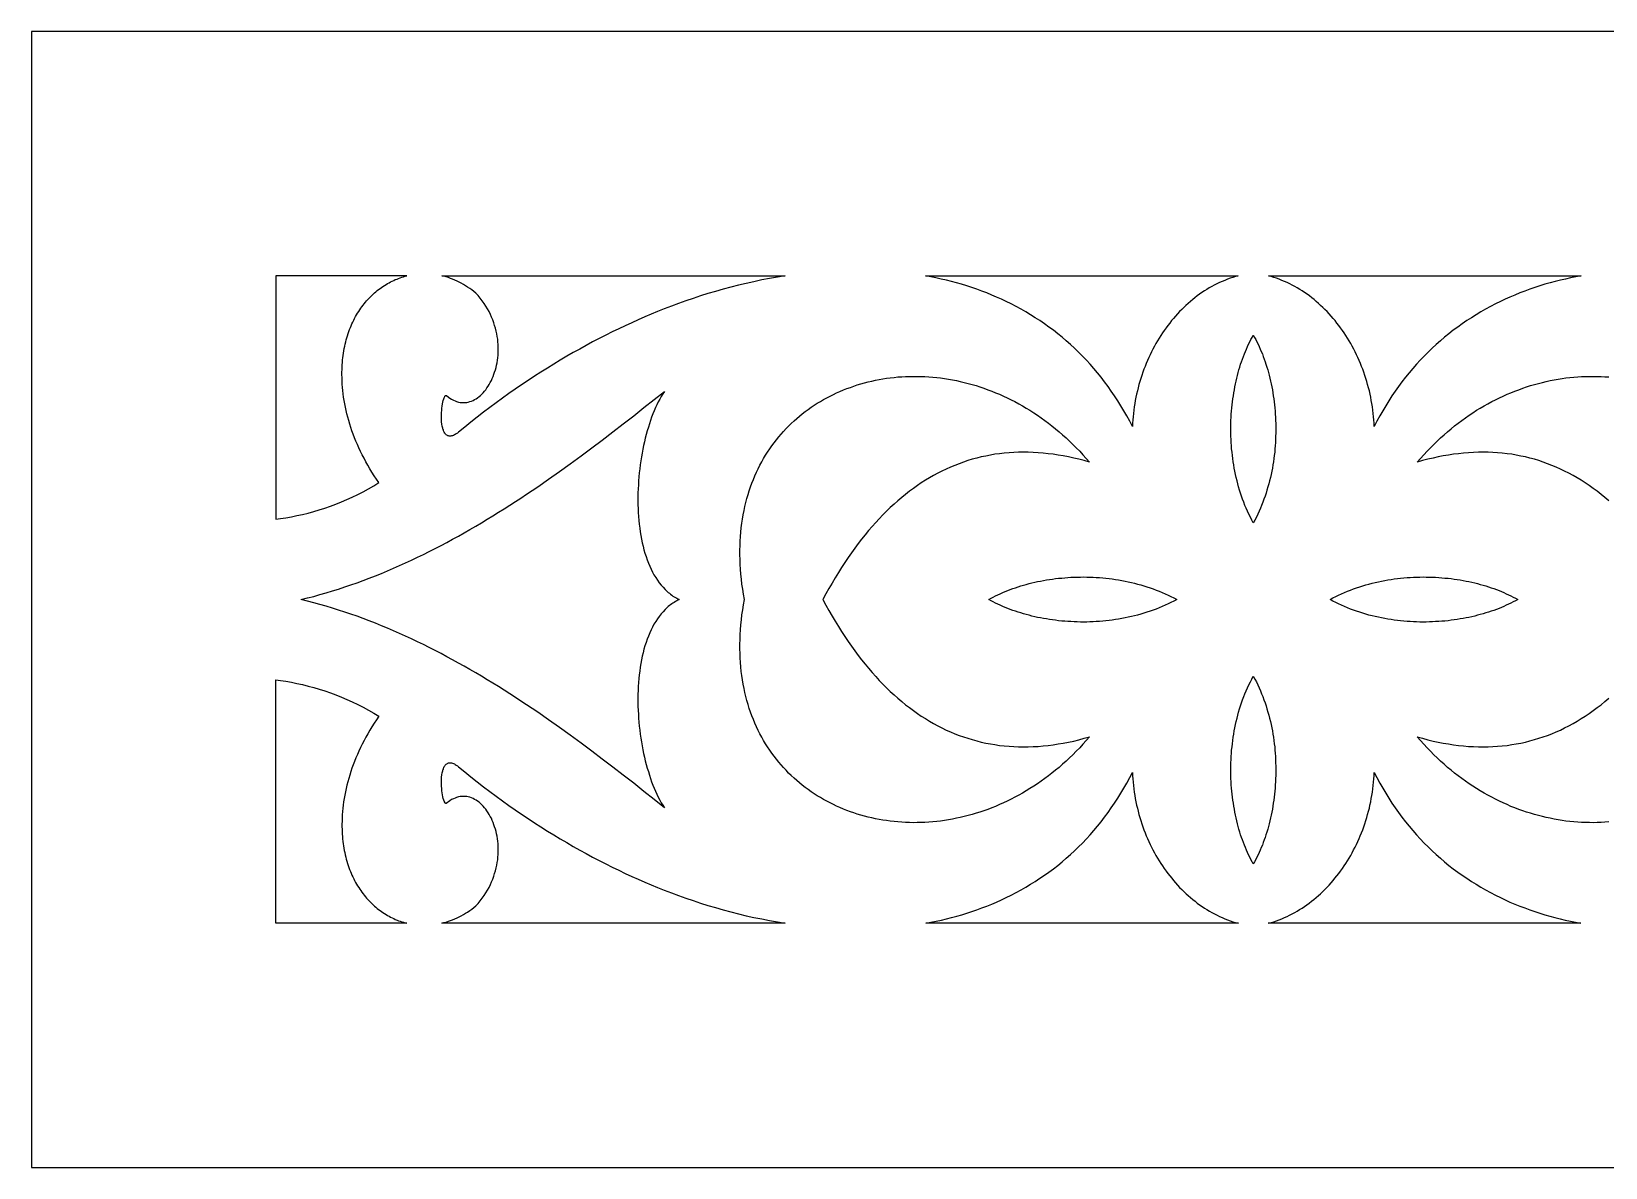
# Model space of a CAD drawing. Extents: x -153 to 47, y 145 to 238.
# Drawn here: x -152.6 to -23.8, y 144.8 to 237.8 of the extents above; entities that cross this region are included whole.
import ezdxf

# ---------------------------------------------------------------- set-up
doc = ezdxf.new("R2010")
doc.units = 0
doc.header["$MEASUREMENT"] = 0
doc.layers.add('LAYER_1', color=18, linetype='CONTINUOUS')

msp = doc.modelspace()

# ---------------------------------------------------------------- linework, layer by layer
at = {"layer": 'LAYER_1'}
for points in [[(-152.61, 144.77), (47.39, 144.77), (47.39, 237.77), (-152.61, 237.77)], [(-132.61, 217.77), (-132.61, 197.85), (-132.24, 197.9), (-131.79, 197.97), (-131.33, 198.05), (-130.88, 198.14), (-130.42, 198.24), (-129.96, 198.35), (-129.51, 198.48), (-129.05, 198.61), (-128.6, 198.76), (-128.14, 198.91), (-127.69, 199.08), (-127.24, 199.26), (-126.79, 199.45), (-126.35, 199.66), (-125.91, 199.87), (-125.47, 200.1), (-125.03, 200.33), (-124.6, 200.58), (-124.18, 200.84), (-124.37, 201.12), (-124.56, 201.41), (-124.74, 201.69), (-124.91, 201.97), (-125.08, 202.26), (-125.24, 202.54), (-125.39, 202.83), (-125.54, 203.11), (-125.68, 203.39), (-125.81, 203.68), (-125.93, 203.96), (-126.05, 204.24), (-126.17, 204.52), (-126.28, 204.8), (-126.38, 205.08), (-126.47, 205.36), (-126.56, 205.64), (-126.64, 205.92), (-126.72, 206.2), (-126.79, 206.47), (-126.85, 206.75), (-126.91, 207.02), (-126.97, 207.29), (-127.01, 207.57), (-127.06, 207.84), (-127.09, 208.1), (-127.12, 208.37), (-127.15, 208.64), (-127.17, 208.9), (-127.18, 209.16), (-127.19, 209.42), (-127.2, 209.68), (-127.2, 209.88), (-127.19, 210.09), (-127.19, 210.29), (-127.17, 210.49), (-127.16, 210.68), (-127.14, 210.88), (-127.12, 211.07), (-127.1, 211.26), (-127.07, 211.45), (-127.04, 211.64), (-127.01, 211.82), (-126.97, 212), (-126.93, 212.18), (-126.89, 212.36), (-126.84, 212.53), (-126.79, 212.7), (-126.74, 212.87), (-126.69, 213.04), (-126.63, 213.2), (-126.57, 213.37), (-126.51, 213.53), (-126.44, 213.68), (-126.38, 213.84), (-126.31, 213.99), (-126.23, 214.14), (-126.16, 214.28), (-126.08, 214.43), (-126, 214.57), (-125.92, 214.71), (-125.83, 214.85), (-125.74, 214.98), (-125.66, 215.11), (-125.56, 215.24), (-125.47, 215.36), (-125.37, 215.49), (-125.28, 215.61), (-125.18, 215.72), (-125.08, 215.84), (-124.97, 215.95), (-124.87, 216.06), (-124.76, 216.16), (-124.65, 216.27), (-124.54, 216.37), (-124.43, 216.47), (-124.31, 216.56), (-124.2, 216.65), (-124.08, 216.74), (-123.96, 216.82), (-123.84, 216.91), (-123.72, 216.99), (-123.59, 217.06), (-123.47, 217.14), (-123.34, 217.21), (-123.22, 217.27), (-123.09, 217.34), (-122.96, 217.4), (-122.83, 217.46), (-122.69, 217.51), (-122.56, 217.56), (-122.43, 217.61), (-122.29, 217.66), (-122.16, 217.7), (-122.02, 217.74), (-121.88, 217.77)], [(-91.55, 217.67), (-92.2, 217.55), (-92.84, 217.43), (-93.48, 217.29), (-94.11, 217.15), (-94.74, 217), (-95.37, 216.84), (-96, 216.67), (-96.62, 216.5), (-97.24, 216.31), (-97.85, 216.12), (-98.46, 215.92), (-99.06, 215.72), (-99.65, 215.51), (-100.24, 215.29), (-100.83, 215.06), (-101.36, 214.85), (-101.89, 214.63), (-102.42, 214.41), (-102.95, 214.17), (-103.48, 213.93), (-104.02, 213.69), (-104.55, 213.44), (-105.08, 213.18), (-105.61, 212.91), (-106.14, 212.64), (-106.68, 212.36), (-107.21, 212.08), (-107.74, 211.78), (-108.27, 211.48), (-108.8, 211.18), (-109.33, 210.87), (-109.86, 210.55), (-110.38, 210.22), (-110.91, 209.89), (-111.44, 209.55), (-111.96, 209.21), (-112.49, 208.85), (-113.01, 208.5), (-113.53, 208.13), (-114.05, 207.76), (-114.57, 207.38), (-115.09, 207), (-115.61, 206.6), (-116.12, 206.21), (-116.64, 205.8), (-117.15, 205.39), (-117.66, 204.97), (-117.75, 204.9), (-117.84, 204.84), (-117.92, 204.78), (-118, 204.74), (-118.08, 204.7), (-118.15, 204.68), (-118.22, 204.66), (-118.29, 204.65), (-118.35, 204.64), (-118.41, 204.65), (-118.47, 204.66), (-118.52, 204.67), (-118.57, 204.7), (-118.62, 204.73), (-118.66, 204.76), (-118.71, 204.8), (-118.74, 204.85), (-118.78, 204.9), (-118.82, 204.96), (-118.85, 205.02), (-118.88, 205.08), (-118.9, 205.15), (-118.93, 205.22), (-118.95, 205.3), (-118.99, 205.46), (-119.01, 205.63), (-119.04, 205.81), (-119.05, 206), (-119.05, 206.19), (-119.05, 206.38), (-119.05, 206.57), (-119.03, 206.75), (-119.02, 206.94), (-119, 207.11), (-118.97, 207.28), (-118.94, 207.43), (-118.91, 207.57), (-118.87, 207.69), (-118.83, 207.79), (-118.79, 207.88), (-118.77, 207.91), (-118.75, 207.94), (-118.73, 207.96), (-118.71, 207.97), (-118.69, 207.98), (-118.67, 207.98), (-118.65, 207.98), (-118.63, 207.96), (-118.49, 207.85), (-118.36, 207.75), (-118.22, 207.66), (-118.08, 207.59), (-117.94, 207.53), (-117.81, 207.48), (-117.67, 207.44), (-117.53, 207.41), (-117.39, 207.39), (-117.26, 207.39), (-117.12, 207.39), (-116.99, 207.41), (-116.86, 207.44), (-116.72, 207.47), (-116.59, 207.52), (-116.47, 207.57), (-116.34, 207.64), (-116.22, 207.71), (-116.1, 207.79), (-115.98, 207.88), (-115.86, 207.98), (-115.75, 208.09), (-115.64, 208.2), (-115.53, 208.32), (-115.43, 208.45), (-115.33, 208.59), (-115.23, 208.73), (-115.14, 208.88), (-115.06, 209.03), (-114.97, 209.19), (-114.9, 209.36), (-114.82, 209.53), (-114.76, 209.71), (-114.7, 209.89), (-114.64, 210.08), (-114.59, 210.27), (-114.54, 210.46), (-114.5, 210.66), (-114.47, 210.86), (-114.44, 211.07), (-114.42, 211.28), (-114.41, 211.49), (-114.4, 211.7), (-114.41, 211.92), (-114.41, 212.14), (-114.43, 212.36), (-114.45, 212.58), (-114.49, 212.8), (-114.53, 213.03), (-114.57, 213.25), (-114.63, 213.48), (-114.7, 213.71), (-114.77, 213.93), (-114.86, 214.16), (-114.95, 214.39), (-115.05, 214.61), (-115.16, 214.84), (-115.29, 215.06), (-115.42, 215.28), (-115.56, 215.5), (-115.71, 215.72), (-115.88, 215.94), (-116.05, 216.15), (-116.24, 216.36), (-116.4, 216.49), (-116.57, 216.62), (-116.74, 216.74), (-116.91, 216.85), (-117.09, 216.96), (-117.26, 217.06), (-117.43, 217.16), (-117.61, 217.25), (-117.78, 217.34), (-117.96, 217.42), (-118.14, 217.49), (-118.32, 217.56), (-118.49, 217.62), (-118.67, 217.68), (-118.85, 217.73), (-119.03, 217.77), (-90.91, 217.77)], [(-54.07, 217.71), (-54.29, 217.64), (-54.51, 217.57), (-54.73, 217.49), (-54.95, 217.4), (-55.16, 217.31), (-55.38, 217.22), (-55.59, 217.12), (-55.8, 217.01), (-56, 216.9), (-56.21, 216.78), (-56.41, 216.66), (-56.61, 216.53), (-56.81, 216.4), (-57, 216.26), (-57.2, 216.12), (-57.39, 215.98), (-57.57, 215.83), (-57.76, 215.67), (-57.94, 215.51), (-58.12, 215.35), (-58.3, 215.18), (-58.47, 215.01), (-58.64, 214.84), (-58.81, 214.66), (-58.98, 214.47), (-59.14, 214.29), (-59.3, 214.1), (-59.45, 213.9), (-59.61, 213.7), (-59.75, 213.5), (-59.9, 213.3), (-60.04, 213.09), (-60.18, 212.88), (-60.32, 212.66), (-60.45, 212.45), (-60.58, 212.23), (-60.7, 212), (-60.82, 211.78), (-60.94, 211.55), (-61.06, 211.31), (-61.17, 211.08), (-61.27, 210.84), (-61.37, 210.6), (-61.47, 210.36), (-61.56, 210.12), (-61.65, 209.87), (-61.74, 209.62), (-61.82, 209.37), (-61.9, 209.12), (-61.97, 208.87), (-62.04, 208.61), (-62.1, 208.35), (-62.16, 208.09), (-62.22, 207.83), (-62.27, 207.57), (-62.31, 207.31), (-62.35, 207.04), (-62.39, 206.77), (-62.42, 206.51), (-62.45, 206.24), (-62.47, 205.97), (-62.49, 205.7), (-62.5, 205.43), (-62.72, 205.86), (-62.96, 206.3), (-63.2, 206.72), (-63.44, 207.14), (-63.7, 207.54), (-63.96, 207.94), (-64.23, 208.34), (-64.5, 208.72), (-64.78, 209.1), (-65.07, 209.47), (-65.36, 209.83), (-65.66, 210.19), (-65.96, 210.53), (-66.27, 210.87), (-66.59, 211.2), (-66.91, 211.53), (-67.24, 211.84), (-67.58, 212.15), (-67.92, 212.45), (-68.26, 212.74), (-68.62, 213.03), (-68.97, 213.31), (-69.34, 213.58), (-69.7, 213.84), (-70.08, 214.1), (-70.45, 214.34), (-70.84, 214.58), (-71.23, 214.81), (-71.62, 215.04), (-72.02, 215.26), (-72.42, 215.47), (-72.83, 215.67), (-73.22, 215.85), (-73.62, 216.03), (-74.02, 216.2), (-74.42, 216.37), (-74.83, 216.52), (-75.24, 216.67), (-75.65, 216.81), (-76.06, 216.95), (-76.48, 217.08), (-76.89, 217.2), (-77.31, 217.31), (-77.73, 217.41), (-78.16, 217.51), (-78.58, 217.61), (-79.01, 217.69), (-79.44, 217.77), (-53.85, 217.77)], [(-26.21, 217.69), (-26.64, 217.61), (-27.06, 217.51), (-27.48, 217.41), (-27.91, 217.31), (-28.32, 217.2), (-28.74, 217.08), (-29.16, 216.95), (-29.57, 216.81), (-29.98, 216.67), (-30.39, 216.52), (-30.79, 216.37), (-31.2, 216.2), (-31.6, 216.03), (-31.99, 215.85), (-32.39, 215.67), (-32.8, 215.47), (-33.2, 215.26), (-33.6, 215.04), (-33.99, 214.81), (-34.38, 214.58), (-34.76, 214.34), (-35.14, 214.1), (-35.51, 213.84), (-35.88, 213.58), (-36.24, 213.31), (-36.6, 213.03), (-36.95, 212.74), (-37.3, 212.45), (-37.64, 212.15), (-37.97, 211.84), (-38.3, 211.53), (-38.63, 211.2), (-38.94, 210.87), (-39.26, 210.53), (-39.56, 210.19), (-39.86, 209.83), (-40.15, 209.47), (-40.44, 209.1), (-40.72, 208.72), (-40.99, 208.34), (-41.26, 207.94), (-41.52, 207.54), (-41.77, 207.14), (-42.02, 206.72), (-42.26, 206.3), (-42.49, 205.86), (-42.72, 205.43), (-42.73, 205.7), (-42.75, 205.97), (-42.77, 206.24), (-42.8, 206.51), (-42.83, 206.77), (-42.86, 207.04), (-42.9, 207.31), (-42.95, 207.57), (-43, 207.83), (-43.05, 208.09), (-43.11, 208.35), (-43.18, 208.61), (-43.25, 208.87), (-43.32, 209.12), (-43.4, 209.37), (-43.48, 209.62), (-43.56, 209.87), (-43.65, 210.12), (-43.75, 210.36), (-43.84, 210.6), (-43.95, 210.84), (-44.05, 211.08), (-44.16, 211.31), (-44.28, 211.55), (-44.39, 211.78), (-44.51, 212), (-44.64, 212.23), (-44.77, 212.45), (-44.9, 212.66), (-45.04, 212.88), (-45.17, 213.09), (-45.32, 213.3), (-45.46, 213.5), (-45.61, 213.7), (-45.76, 213.9), (-45.92, 214.1), (-46.08, 214.29), (-46.24, 214.47), (-46.41, 214.66), (-46.57, 214.84), (-46.75, 215.01), (-46.92, 215.18), (-47.1, 215.35), (-47.28, 215.51), (-47.46, 215.67), (-47.64, 215.83), (-47.83, 215.98), (-48.02, 216.12), (-48.21, 216.26), (-48.41, 216.4), (-48.61, 216.53), (-48.81, 216.66), (-49.01, 216.78), (-49.21, 216.9), (-49.42, 217.01), (-49.63, 217.12), (-49.84, 217.22), (-50.05, 217.31), (-50.27, 217.4), (-50.49, 217.49), (-50.7, 217.57), (-50.93, 217.64), (-51.15, 217.71), (-51.37, 217.77), (-25.78, 217.77)], [(-54.45, 205.42), (-54.44, 205.68), (-54.44, 205.94), (-54.42, 206.2), (-54.41, 206.45), (-54.39, 206.7), (-54.37, 206.96), (-54.34, 207.21), (-54.31, 207.46), (-54.28, 207.71), (-54.24, 207.95), (-54.21, 208.2), (-54.16, 208.44), (-54.12, 208.68), (-54.07, 208.92), (-54.02, 209.16), (-53.96, 209.39), (-53.91, 209.62), (-53.85, 209.85), (-53.78, 210.08), (-53.72, 210.3), (-53.65, 210.53), (-53.58, 210.74), (-53.5, 210.96), (-53.42, 211.17), (-53.34, 211.38), (-53.26, 211.58), (-53.17, 211.78), (-53.09, 211.98), (-53, 212.18), (-52.9, 212.37), (-52.81, 212.55), (-52.71, 212.73), (-52.61, 212.91), (-52.61, 212.91), (-52.51, 212.73), (-52.41, 212.55), (-52.31, 212.37), (-52.22, 212.18), (-52.13, 211.98), (-52.04, 211.78), (-51.96, 211.58), (-51.87, 211.38), (-51.79, 211.17), (-51.72, 210.96), (-51.64, 210.74), (-51.57, 210.53), (-51.5, 210.3), (-51.43, 210.08), (-51.37, 209.85), (-51.31, 209.63), (-51.25, 209.39), (-51.2, 209.16), (-51.15, 208.92), (-51.1, 208.68), (-51.05, 208.44), (-51.01, 208.2), (-50.97, 207.95), (-50.94, 207.71), (-50.9, 207.46), (-50.88, 207.21), (-50.85, 206.96), (-50.83, 206.7), (-50.81, 206.45), (-50.79, 206.2), (-50.78, 205.94), (-50.77, 205.68), (-50.77, 205.42), (-50.77, 205.16), (-50.77, 204.9), (-50.78, 204.64), (-50.79, 204.38), (-50.8, 204.12), (-50.82, 203.86), (-50.84, 203.6), (-50.86, 203.34), (-50.89, 203.07), (-50.93, 202.81), (-50.96, 202.55), (-51.01, 202.29), (-51.05, 202.03), (-51.1, 201.77), (-51.15, 201.51), (-51.21, 201.25), (-51.27, 201), (-51.34, 200.74), (-51.41, 200.49), (-51.49, 200.23), (-51.56, 199.98), (-51.65, 199.73), (-51.74, 199.48), (-51.83, 199.23), (-51.93, 198.98), (-52.03, 198.74), (-52.14, 198.5), (-52.25, 198.26), (-52.36, 198.02), (-52.48, 197.78), (-52.61, 197.55), (-52.73, 197.78), (-52.85, 198.02), (-52.97, 198.26), (-53.08, 198.5), (-53.19, 198.74), (-53.29, 198.98), (-53.39, 199.23), (-53.48, 199.48), (-53.57, 199.73), (-53.65, 199.98), (-53.73, 200.23), (-53.81, 200.49), (-53.88, 200.74), (-53.94, 201), (-54.01, 201.25), (-54.06, 201.51), (-54.12, 201.77), (-54.17, 202.03), (-54.21, 202.29), (-54.25, 202.55), (-54.29, 202.81), (-54.32, 203.07), (-54.35, 203.34), (-54.38, 203.6), (-54.4, 203.86), (-54.42, 204.12), (-54.43, 204.38), (-54.44, 204.64), (-54.45, 204.9), (-54.45, 205.16)], [(-80.12, 209.54), (-79.8, 209.53), (-79.48, 209.52), (-79.16, 209.5), (-78.84, 209.48), (-78.52, 209.44), (-78.2, 209.41), (-77.88, 209.36), (-77.55, 209.31), (-77.23, 209.25), (-76.91, 209.19), (-76.59, 209.12), (-76.26, 209.04), (-75.94, 208.96), (-75.62, 208.87), (-75.3, 208.78), (-74.98, 208.68), (-74.66, 208.57), (-74.34, 208.45), (-74.02, 208.33), (-73.7, 208.2), (-73.38, 208.07), (-73.06, 207.93), (-72.75, 207.78), (-72.43, 207.63), (-72.12, 207.47), (-71.81, 207.3), (-71.5, 207.13), (-71.19, 206.94), (-70.89, 206.76), (-70.58, 206.56), (-70.28, 206.36), (-69.98, 206.15), (-69.68, 205.94), (-69.38, 205.72), (-69.09, 205.49), (-68.79, 205.25), (-68.51, 205.01), (-68.22, 204.76), (-67.93, 204.51), (-67.65, 204.24), (-67.37, 203.97), (-67.1, 203.7), (-66.82, 203.41), (-66.55, 203.12), (-66.29, 202.82), (-66.02, 202.52), (-66.46, 202.64), (-66.89, 202.75), (-67.31, 202.85), (-67.74, 202.94), (-68.16, 203.03), (-68.58, 203.1), (-68.99, 203.16), (-69.41, 203.21), (-69.82, 203.26), (-70.22, 203.29), (-70.63, 203.31), (-71.03, 203.33), (-71.43, 203.33), (-71.82, 203.33), (-72.21, 203.31), (-72.6, 203.29), (-72.99, 203.25), (-73.37, 203.21), (-73.75, 203.16), (-74.13, 203.09), (-74.51, 203.02), (-74.88, 202.94), (-75.25, 202.85), (-75.61, 202.75), (-75.98, 202.64), (-76.34, 202.52), (-76.69, 202.39), (-77.05, 202.25), (-77.4, 202.11), (-77.75, 201.95), (-78.09, 201.78), (-78.43, 201.61), (-78.77, 201.43), (-79.11, 201.23), (-79.44, 201.03), (-79.78, 200.82), (-80.1, 200.6), (-80.43, 200.37), (-80.75, 200.13), (-81.07, 199.88), (-81.38, 199.62), (-81.7, 199.36), (-82.01, 199.08), (-82.32, 198.8), (-82.62, 198.51), (-82.92, 198.21), (-83.22, 197.89), (-83.51, 197.58), (-83.81, 197.25), (-84.1, 196.91), (-84.38, 196.56), (-84.67, 196.21), (-84.95, 195.85), (-85.22, 195.47), (-85.5, 195.09), (-85.77, 194.7), (-86.04, 194.3), (-86.3, 193.9), (-86.57, 193.48), (-86.83, 193.06), (-87.08, 192.62), (-87.34, 192.18), (-87.59, 191.73), (-87.84, 191.27), (-87.84, 191.27), (-87.84, 191.27), (-87.84, 191.27), (-87.84, 191.27), (-87.59, 190.81), (-87.34, 190.36), (-87.08, 189.92), (-86.83, 189.49), (-86.57, 189.07), (-86.3, 188.65), (-86.04, 188.24), (-85.77, 187.84), (-85.5, 187.45), (-85.22, 187.07), (-84.95, 186.7), (-84.67, 186.34), (-84.38, 185.98), (-84.1, 185.64), (-83.81, 185.3), (-83.51, 184.97), (-83.22, 184.65), (-82.92, 184.34), (-82.62, 184.04), (-82.32, 183.75), (-82.01, 183.46), (-81.7, 183.19), (-81.38, 182.92), (-81.07, 182.66), (-80.75, 182.42), (-80.43, 182.18), (-80.1, 181.95), (-79.78, 181.73), (-79.44, 181.52), (-79.11, 181.31), (-78.77, 181.12), (-78.43, 180.94), (-78.09, 180.76), (-77.75, 180.59), (-77.4, 180.44), (-77.05, 180.29), (-76.69, 180.15), (-76.34, 180.02), (-75.98, 179.91), (-75.61, 179.8), (-75.25, 179.7), (-74.88, 179.6), (-74.51, 179.52), (-74.13, 179.45), (-73.75, 179.39), (-73.37, 179.33), (-72.99, 179.29), (-72.6, 179.26), (-72.21, 179.23), (-71.82, 179.22), (-71.43, 179.21), (-71.03, 179.22), (-70.63, 179.23), (-70.22, 179.25), (-69.82, 179.29), (-69.41, 179.33), (-68.99, 179.38), (-68.58, 179.45), (-68.16, 179.52), (-67.74, 179.6), (-67.31, 179.69), (-66.89, 179.79), (-66.46, 179.91), (-66.02, 180.03), (-66.29, 179.72), (-66.55, 179.42), (-66.82, 179.13), (-67.1, 178.85), (-67.37, 178.57), (-67.65, 178.3), (-67.93, 178.04), (-68.22, 177.78), (-68.51, 177.53), (-68.79, 177.29), (-69.09, 177.06), (-69.38, 176.83), (-69.68, 176.61), (-69.98, 176.39), (-70.28, 176.18), (-70.58, 175.98), (-70.89, 175.79), (-71.19, 175.6), (-71.5, 175.42), (-71.81, 175.25), (-72.12, 175.08), (-72.43, 174.92), (-72.75, 174.76), (-73.06, 174.62), (-73.38, 174.48), (-73.7, 174.34), (-74.02, 174.21), (-74.34, 174.09), (-74.66, 173.98), (-74.98, 173.87), (-75.3, 173.77), (-75.62, 173.67), (-75.94, 173.58), (-76.26, 173.5), (-76.59, 173.43), (-76.91, 173.36), (-77.23, 173.29), (-77.55, 173.24), (-77.88, 173.19), (-78.2, 173.14), (-78.52, 173.1), (-78.84, 173.07), (-79.16, 173.05), (-79.48, 173.03), (-79.8, 173.01), (-80.12, 173.01), (-80.44, 173), (-80.75, 173.01), (-81.07, 173.02), (-81.38, 173.04), (-81.69, 173.06), (-82.01, 173.09), (-82.32, 173.13), (-82.62, 173.17), (-82.93, 173.21), (-83.23, 173.27), (-83.54, 173.33), (-83.84, 173.39), (-84.14, 173.46), (-84.43, 173.54), (-84.73, 173.62), (-85.02, 173.71), (-85.31, 173.8), (-85.59, 173.9), (-85.88, 174.01), (-86.16, 174.12), (-86.44, 174.24), (-86.71, 174.36), (-86.98, 174.49), (-87.25, 174.62), (-87.52, 174.76), (-87.78, 174.9), (-88.04, 175.06), (-88.3, 175.21), (-88.55, 175.37), (-88.8, 175.54), (-89.04, 175.71), (-89.28, 175.89), (-89.52, 176.07), (-89.75, 176.26), (-89.98, 176.46), (-90.2, 176.66), (-90.42, 176.86), (-90.64, 177.07), (-90.85, 177.29), (-91.06, 177.51), (-91.26, 177.74), (-91.45, 177.97), (-91.64, 178.2), (-91.83, 178.45), (-92.01, 178.69), (-92.19, 178.94), (-92.36, 179.2), (-92.53, 179.46), (-92.69, 179.73), (-92.84, 180), (-92.99, 180.28), (-93.13, 180.56), (-93.27, 180.85), (-93.4, 181.14), (-93.52, 181.44), (-93.64, 181.74), (-93.76, 182.05), (-93.86, 182.36), (-93.96, 182.68), (-94.06, 183), (-94.14, 183.33), (-94.22, 183.66), (-94.29, 184), (-94.36, 184.34), (-94.42, 184.69), (-94.47, 185.04), (-94.52, 185.39), (-94.55, 185.75), (-94.58, 186.12), (-94.61, 186.49), (-94.62, 186.86), (-94.63, 187.24), (-94.63, 187.62), (-94.62, 188.01), (-94.6, 188.4), (-94.58, 188.8), (-94.55, 189.2), (-94.51, 189.61), (-94.46, 190.02), (-94.4, 190.43), (-94.33, 190.85), (-94.26, 191.27), (-94.26, 191.27), (-94.26, 191.27), (-94.26, 191.27), (-94.26, 191.27), (-94.33, 191.7), (-94.4, 192.12), (-94.46, 192.53), (-94.51, 192.94), (-94.55, 193.35), (-94.58, 193.75), (-94.6, 194.14), (-94.62, 194.54), (-94.63, 194.92), (-94.63, 195.31), (-94.62, 195.69), (-94.61, 196.06), (-94.58, 196.43), (-94.55, 196.79), (-94.52, 197.15), (-94.47, 197.51), (-94.42, 197.86), (-94.36, 198.21), (-94.29, 198.55), (-94.22, 198.88), (-94.14, 199.22), (-94.06, 199.54), (-93.96, 199.86), (-93.86, 200.18), (-93.76, 200.49), (-93.64, 200.8), (-93.52, 201.1), (-93.4, 201.4), (-93.27, 201.69), (-93.13, 201.98), (-92.99, 202.26), (-92.84, 202.54), (-92.69, 202.81), (-92.53, 203.08), (-92.36, 203.34), (-92.19, 203.6), (-92.01, 203.85), (-91.83, 204.1), (-91.64, 204.34), (-91.45, 204.58), (-91.26, 204.81), (-91.06, 205.04), (-90.85, 205.26), (-90.64, 205.47), (-90.42, 205.68), (-90.2, 205.89), (-89.98, 206.09), (-89.75, 206.28), (-89.52, 206.47), (-89.28, 206.66), (-89.04, 206.83), (-88.8, 207.01), (-88.55, 207.17), (-88.3, 207.34), (-88.04, 207.49), (-87.78, 207.64), (-87.52, 207.79), (-87.25, 207.93), (-86.98, 208.06), (-86.71, 208.19), (-86.44, 208.31), (-86.16, 208.43), (-85.88, 208.54), (-85.59, 208.64), (-85.31, 208.74), (-85.02, 208.84), (-84.73, 208.93), (-84.43, 209.01), (-84.14, 209.09), (-83.84, 209.16), (-83.54, 209.22), (-83.23, 209.28), (-82.93, 209.33), (-82.62, 209.38), (-82.32, 209.42), (-82.01, 209.46), (-81.69, 209.49), (-81.38, 209.51), (-81.07, 209.53), (-80.75, 209.54), (-80.44, 209.54)], [(-100.94, 208.11), (-101.07, 207.9), (-101.19, 207.68), (-101.31, 207.45), (-101.42, 207.22), (-101.53, 206.98), (-101.64, 206.72), (-101.75, 206.47), (-101.85, 206.2), (-101.94, 205.93), (-102.04, 205.65), (-102.12, 205.37), (-102.21, 205.08), (-102.29, 204.79), (-102.37, 204.49), (-102.44, 204.19), (-102.51, 203.88), (-102.57, 203.57), (-102.63, 203.26), (-102.69, 202.94), (-102.74, 202.62), (-102.78, 202.3), (-102.82, 201.98), (-102.86, 201.65), (-102.89, 201.32), (-102.92, 201), (-102.94, 200.67), (-102.96, 200.34), (-102.97, 200.01), (-102.97, 199.69), (-102.98, 199.36), (-102.97, 199.03), (-102.96, 198.71), (-102.95, 198.39), (-102.93, 198.07), (-102.9, 197.75), (-102.87, 197.43), (-102.83, 197.12), (-102.79, 196.81), (-102.74, 196.51), (-102.68, 196.21), (-102.62, 195.92), (-102.55, 195.63), (-102.48, 195.34), (-102.4, 195.06), (-102.31, 194.79), (-102.22, 194.52), (-102.12, 194.26), (-102.01, 194.01), (-101.9, 193.76), (-101.78, 193.52), (-101.66, 193.29), (-101.52, 193.07), (-101.38, 192.85), (-101.24, 192.65), (-101.08, 192.45), (-100.92, 192.27), (-100.75, 192.09), (-100.67, 192.01), (-100.58, 191.93), (-100.49, 191.85), (-100.4, 191.78), (-100.3, 191.7), (-100.21, 191.63), (-100.11, 191.56), (-100.01, 191.5), (-99.91, 191.44), (-99.8, 191.38), (-99.7, 191.33), (-99.59, 191.27), (-99.7, 191.22), (-99.8, 191.16), (-99.91, 191.11), (-100.01, 191.04), (-100.11, 190.98), (-100.21, 190.91), (-100.3, 190.84), (-100.4, 190.77), (-100.49, 190.69), (-100.58, 190.62), (-100.67, 190.53), (-100.75, 190.45), (-100.92, 190.27), (-101.08, 190.09), (-101.24, 189.89), (-101.38, 189.69), (-101.52, 189.48), (-101.66, 189.25), (-101.78, 189.02), (-101.9, 188.78), (-102.01, 188.54), (-102.12, 188.28), (-102.22, 188.02), (-102.31, 187.76), (-102.4, 187.48), (-102.48, 187.2), (-102.55, 186.92), (-102.62, 186.63), (-102.68, 186.33), (-102.74, 186.03), (-102.79, 185.73), (-102.83, 185.42), (-102.87, 185.11), (-102.9, 184.8), (-102.93, 184.48), (-102.95, 184.16), (-102.96, 183.84), (-102.97, 183.51), (-102.98, 183.19), (-102.97, 182.86), (-102.97, 182.53), (-102.96, 182.2), (-102.94, 181.88), (-102.92, 181.55), (-102.89, 181.22), (-102.86, 180.9), (-102.82, 180.57), (-102.78, 180.25), (-102.74, 179.93), (-102.69, 179.61), (-102.63, 179.29), (-102.57, 178.98), (-102.51, 178.67), (-102.44, 178.36), (-102.37, 178.06), (-102.29, 177.76), (-102.21, 177.47), (-102.12, 177.18), (-102.04, 176.89), (-101.94, 176.62), (-101.85, 176.35), (-101.75, 176.08), (-101.64, 175.82), (-101.53, 175.57), (-101.42, 175.33), (-101.31, 175.09), (-101.19, 174.86), (-101.07, 174.64), (-100.94, 174.43), (-100.81, 174.23), (-101.64, 174.9), (-102.48, 175.56), (-103.32, 176.23), (-104.17, 176.89), (-105.02, 177.55), (-105.89, 178.21), (-106.75, 178.87), (-107.63, 179.51), (-108.51, 180.16), (-109.39, 180.8), (-110.29, 181.42), (-111.18, 182.04), (-112.09, 182.66), (-112.55, 182.96), (-113, 183.26), (-113.46, 183.55), (-113.92, 183.85), (-114.38, 184.14), (-114.85, 184.42), (-115.31, 184.71), (-115.78, 184.99), (-116.25, 185.26), (-116.72, 185.54), (-117.19, 185.81), (-117.66, 186.07), (-118.14, 186.34), (-118.61, 186.59), (-119.09, 186.85), (-119.57, 187.1), (-120.05, 187.34), (-120.53, 187.58), (-121.02, 187.82), (-121.5, 188.05), (-121.99, 188.28), (-122.48, 188.5), (-122.97, 188.71), (-123.47, 188.92), (-123.96, 189.13), (-124.46, 189.33), (-124.96, 189.53), (-125.45, 189.71), (-125.96, 189.9), (-126.46, 190.08), (-126.96, 190.25), (-127.47, 190.41), (-127.98, 190.57), (-128.49, 190.73), (-129, 190.87), (-129.51, 191.01), (-130.03, 191.15), (-130.54, 191.27), (-130.03, 191.4), (-129.51, 191.53), (-129, 191.67), (-128.49, 191.82), (-127.98, 191.97), (-127.47, 192.13), (-126.96, 192.3), (-126.46, 192.47), (-125.96, 192.65), (-125.45, 192.83), (-124.96, 193.02), (-124.46, 193.21), (-123.96, 193.41), (-123.47, 193.62), (-122.97, 193.83), (-122.48, 194.05), (-121.99, 194.27), (-121.5, 194.49), (-121.02, 194.73), (-120.53, 194.96), (-120.05, 195.2), (-119.57, 195.45), (-119.09, 195.7), (-118.61, 195.95), (-118.14, 196.21), (-117.66, 196.47), (-117.19, 196.73), (-116.72, 197), (-116.25, 197.28), (-115.78, 197.55), (-115.31, 197.84), (-114.85, 198.12), (-114.38, 198.41), (-113.92, 198.7), (-113.46, 198.99), (-113, 199.29), (-112.55, 199.58), (-112.09, 199.89), (-111.18, 200.5), (-110.29, 201.12), (-109.39, 201.75), (-108.51, 202.38), (-107.63, 203.03), (-106.75, 203.68), (-105.89, 204.33), (-105.02, 204.99), (-104.17, 205.65), (-103.32, 206.32), (-102.48, 206.98), (-101.64, 207.65), (-100.81, 208.31)], [(-66.24, 193.11), (-65.98, 193.11), (-65.72, 193.1), (-65.46, 193.08), (-65.19, 193.07), (-64.93, 193.04), (-64.67, 193.02), (-64.41, 192.99), (-64.15, 192.96), (-63.89, 192.92), (-63.63, 192.88), (-63.37, 192.83), (-63.11, 192.78), (-62.85, 192.73), (-62.59, 192.67), (-62.33, 192.61), (-62.08, 192.54), (-61.82, 192.47), (-61.57, 192.4), (-61.31, 192.32), (-61.06, 192.23), (-60.81, 192.15), (-60.57, 192.05), (-60.32, 191.95), (-60.07, 191.85), (-59.83, 191.75), (-59.59, 191.64), (-59.35, 191.52), (-59.12, 191.4), (-58.88, 191.27), (-59.12, 191.15), (-59.35, 191.03), (-59.59, 190.91), (-59.83, 190.8), (-60.07, 190.69), (-60.32, 190.59), (-60.57, 190.49), (-60.81, 190.4), (-61.06, 190.31), (-61.31, 190.23), (-61.57, 190.15), (-61.82, 190.08), (-62.08, 190), (-62.33, 189.94), (-62.59, 189.88), (-62.85, 189.82), (-63.11, 189.76), (-63.37, 189.72), (-63.63, 189.67), (-63.89, 189.63), (-64.15, 189.59), (-64.41, 189.56), (-64.67, 189.53), (-64.93, 189.5), (-65.19, 189.48), (-65.46, 189.46), (-65.72, 189.45), (-65.98, 189.44), (-66.24, 189.43), (-66.5, 189.43), (-66.76, 189.43), (-67.02, 189.44), (-67.27, 189.45), (-67.53, 189.46), (-67.79, 189.47), (-68.04, 189.49), (-68.29, 189.51), (-68.54, 189.54), (-68.79, 189.57), (-69.04, 189.6), (-69.29, 189.64), (-69.53, 189.68), (-69.78, 189.72), (-70.02, 189.76), (-70.26, 189.81), (-70.49, 189.86), (-70.73, 189.92), (-70.96, 189.98), (-71.19, 190.04), (-71.42, 190.1), (-71.64, 190.17), (-71.86, 190.23), (-72.08, 190.31), (-72.29, 190.38), (-72.5, 190.46), (-72.71, 190.54), (-72.92, 190.62), (-73.12, 190.71), (-73.32, 190.8), (-73.51, 190.89), (-73.7, 190.98), (-73.89, 191.07), (-74.07, 191.17), (-74.25, 191.27), (-74.25, 191.27), (-74.07, 191.37), (-73.89, 191.47), (-73.7, 191.57), (-73.51, 191.66), (-73.32, 191.75), (-73.12, 191.84), (-72.92, 191.92), (-72.71, 192.01), (-72.5, 192.09), (-72.29, 192.17), (-72.08, 192.24), (-71.86, 192.31), (-71.64, 192.38), (-71.42, 192.45), (-71.19, 192.51), (-70.96, 192.57), (-70.73, 192.63), (-70.49, 192.68), (-70.26, 192.74), (-70.02, 192.78), (-69.78, 192.83), (-69.53, 192.87), (-69.29, 192.91), (-69.04, 192.95), (-68.79, 192.98), (-68.54, 193.01), (-68.29, 193.03), (-68.04, 193.05), (-67.79, 193.07), (-67.53, 193.09), (-67.27, 193.1), (-67.02, 193.11), (-66.76, 193.11), (-66.5, 193.12)], [(-38.46, 193.11), (-38.2, 193.11), (-37.94, 193.1), (-37.69, 193.09), (-37.43, 193.07), (-37.18, 193.05), (-36.92, 193.03), (-36.67, 193.01), (-36.42, 192.98), (-36.17, 192.95), (-35.93, 192.91), (-35.68, 192.87), (-35.44, 192.83), (-35.2, 192.78), (-34.96, 192.74), (-34.72, 192.68), (-34.49, 192.63), (-34.26, 192.57), (-34.03, 192.51), (-33.8, 192.45), (-33.58, 192.38), (-33.36, 192.31), (-33.14, 192.24), (-32.92, 192.17), (-32.71, 192.09), (-32.5, 192.01), (-32.3, 191.92), (-32.1, 191.84), (-31.9, 191.75), (-31.71, 191.66), (-31.52, 191.57), (-31.33, 191.47), (-31.15, 191.37), (-30.97, 191.27), (-30.97, 191.27), (-31.15, 191.17), (-31.33, 191.07), (-31.52, 190.98), (-31.71, 190.89), (-31.9, 190.8), (-32.1, 190.71), (-32.3, 190.62), (-32.5, 190.54), (-32.71, 190.46), (-32.92, 190.38), (-33.14, 190.31), (-33.36, 190.23), (-33.58, 190.17), (-33.8, 190.1), (-34.03, 190.04), (-34.26, 189.98), (-34.49, 189.92), (-34.72, 189.86), (-34.96, 189.81), (-35.2, 189.76), (-35.44, 189.72), (-35.68, 189.68), (-35.93, 189.64), (-36.17, 189.6), (-36.42, 189.57), (-36.67, 189.54), (-36.92, 189.51), (-37.18, 189.49), (-37.43, 189.47), (-37.69, 189.46), (-37.94, 189.45), (-38.2, 189.44), (-38.46, 189.43), (-38.72, 189.43), (-38.98, 189.43), (-39.24, 189.44), (-39.5, 189.45), (-39.76, 189.46), (-40.02, 189.48), (-40.28, 189.5), (-40.55, 189.53), (-40.81, 189.56), (-41.07, 189.59), (-41.33, 189.63), (-41.59, 189.67), (-41.85, 189.72), (-42.11, 189.76), (-42.37, 189.82), (-42.63, 189.88), (-42.89, 189.94), (-43.14, 190), (-43.4, 190.08), (-43.65, 190.15), (-43.9, 190.23), (-44.15, 190.31), (-44.4, 190.4), (-44.65, 190.49), (-44.9, 190.59), (-45.14, 190.69), (-45.39, 190.8), (-45.63, 190.91), (-45.86, 191.03), (-46.1, 191.15), (-46.33, 191.27), (-46.1, 191.4), (-45.86, 191.52), (-45.63, 191.64), (-45.39, 191.75), (-45.14, 191.85), (-44.9, 191.95), (-44.65, 192.05), (-44.4, 192.15), (-44.15, 192.23), (-43.9, 192.32), (-43.65, 192.4), (-43.4, 192.47), (-43.14, 192.54), (-42.89, 192.61), (-42.63, 192.67), (-42.37, 192.73), (-42.11, 192.78), (-41.85, 192.83), (-41.59, 192.88), (-41.33, 192.92), (-41.07, 192.96), (-40.81, 192.99), (-40.55, 193.02), (-40.28, 193.04), (-40.02, 193.07), (-39.76, 193.08), (-39.5, 193.1), (-39.24, 193.11), (-38.98, 193.11), (-38.72, 193.12)], [(-132.61, 164.77), (-132.61, 184.69), (-132.24, 184.65), (-131.79, 184.58), (-131.33, 184.5), (-130.88, 184.41), (-130.42, 184.31), (-129.96, 184.19), (-129.51, 184.07), (-129.05, 183.94), (-128.6, 183.79), (-128.14, 183.63), (-127.69, 183.46), (-127.24, 183.28), (-126.79, 183.09), (-126.35, 182.89), (-125.91, 182.68), (-125.47, 182.45), (-125.03, 182.21), (-124.6, 181.97), (-124.18, 181.71), (-124.37, 181.42), (-124.56, 181.14), (-124.74, 180.86), (-124.91, 180.57), (-125.08, 180.29), (-125.24, 180), (-125.39, 179.72), (-125.54, 179.44), (-125.68, 179.15), (-125.81, 178.87), (-125.93, 178.59), (-126.05, 178.31), (-126.17, 178.02), (-126.28, 177.74), (-126.38, 177.46), (-126.47, 177.18), (-126.56, 176.9), (-126.64, 176.63), (-126.72, 176.35), (-126.79, 176.07), (-126.85, 175.8), (-126.91, 175.52), (-126.97, 175.25), (-127.01, 174.98), (-127.06, 174.71), (-127.09, 174.44), (-127.12, 174.18), (-127.15, 173.91), (-127.17, 173.65), (-127.18, 173.39), (-127.19, 173.13), (-127.2, 172.87), (-127.2, 172.66), (-127.19, 172.46), (-127.19, 172.26), (-127.17, 172.06), (-127.16, 171.86), (-127.14, 171.67), (-127.12, 171.47), (-127.1, 171.28), (-127.07, 171.1), (-127.04, 170.91), (-127.01, 170.73), (-126.97, 170.55), (-126.93, 170.37), (-126.89, 170.19), (-126.84, 170.02), (-126.79, 169.84), (-126.74, 169.67), (-126.69, 169.51), (-126.63, 169.34), (-126.57, 169.18), (-126.51, 169.02), (-126.44, 168.86), (-126.38, 168.71), (-126.31, 168.56), (-126.23, 168.41), (-126.16, 168.26), (-126.08, 168.12), (-126, 167.98), (-125.92, 167.84), (-125.83, 167.7), (-125.74, 167.57), (-125.66, 167.44), (-125.56, 167.31), (-125.47, 167.18), (-125.37, 167.06), (-125.28, 166.94), (-125.18, 166.82), (-125.08, 166.71), (-124.97, 166.6), (-124.87, 166.49), (-124.76, 166.38), (-124.65, 166.28), (-124.54, 166.18), (-124.43, 166.08), (-124.31, 165.99), (-124.2, 165.9), (-124.08, 165.81), (-123.96, 165.72), (-123.84, 165.64), (-123.72, 165.56), (-123.59, 165.48), (-123.47, 165.41), (-123.34, 165.34), (-123.22, 165.27), (-123.09, 165.21), (-122.96, 165.15), (-122.83, 165.09), (-122.69, 165.03), (-122.56, 164.98), (-122.43, 164.93), (-122.29, 164.89), (-122.16, 164.85), (-122.02, 164.81), (-121.88, 164.77)], [(-54.45, 177.64), (-54.44, 177.9), (-54.43, 178.17), (-54.42, 178.43), (-54.4, 178.69), (-54.38, 178.95), (-54.35, 179.21), (-54.32, 179.47), (-54.29, 179.73), (-54.25, 180), (-54.21, 180.26), (-54.17, 180.52), (-54.12, 180.78), (-54.06, 181.04), (-54.01, 181.29), (-53.94, 181.55), (-53.88, 181.81), (-53.81, 182.06), (-53.73, 182.32), (-53.65, 182.57), (-53.57, 182.82), (-53.48, 183.07), (-53.39, 183.32), (-53.29, 183.56), (-53.19, 183.81), (-53.08, 184.05), (-52.97, 184.29), (-52.85, 184.53), (-52.73, 184.76), (-52.61, 185), (-52.48, 184.76), (-52.36, 184.53), (-52.25, 184.29), (-52.14, 184.05), (-52.03, 183.81), (-51.93, 183.56), (-51.83, 183.32), (-51.74, 183.07), (-51.65, 182.82), (-51.56, 182.57), (-51.49, 182.32), (-51.41, 182.06), (-51.34, 181.81), (-51.27, 181.55), (-51.21, 181.29), (-51.15, 181.04), (-51.1, 180.78), (-51.05, 180.52), (-51.01, 180.26), (-50.96, 180), (-50.93, 179.73), (-50.89, 179.47), (-50.86, 179.21), (-50.84, 178.95), (-50.82, 178.69), (-50.8, 178.43), (-50.79, 178.17), (-50.78, 177.9), (-50.77, 177.64), (-50.77, 177.38), (-50.77, 177.12), (-50.77, 176.87), (-50.78, 176.61), (-50.79, 176.35), (-50.81, 176.1), (-50.83, 175.84), (-50.85, 175.59), (-50.88, 175.34), (-50.9, 175.09), (-50.94, 174.84), (-50.97, 174.59), (-51.01, 174.35), (-51.05, 174.1), (-51.1, 173.86), (-51.15, 173.63), (-51.2, 173.39), (-51.25, 173.15), (-51.31, 172.92), (-51.37, 172.69), (-51.43, 172.47), (-51.5, 172.24), (-51.57, 172.02), (-51.64, 171.8), (-51.72, 171.59), (-51.79, 171.38), (-51.87, 171.17), (-51.96, 170.96), (-52.04, 170.76), (-52.13, 170.57), (-52.22, 170.37), (-52.31, 170.18), (-52.41, 170), (-52.51, 169.81), (-52.61, 169.63), (-52.61, 169.64), (-52.71, 169.81), (-52.81, 170), (-52.9, 170.18), (-53, 170.37), (-53.09, 170.57), (-53.17, 170.76), (-53.26, 170.96), (-53.34, 171.17), (-53.42, 171.38), (-53.5, 171.59), (-53.58, 171.8), (-53.65, 172.02), (-53.72, 172.24), (-53.78, 172.47), (-53.85, 172.69), (-53.91, 172.92), (-53.96, 173.15), (-54.02, 173.39), (-54.07, 173.63), (-54.12, 173.86), (-54.16, 174.1), (-54.21, 174.35), (-54.24, 174.59), (-54.28, 174.84), (-54.31, 175.09), (-54.34, 175.34), (-54.37, 175.59), (-54.39, 175.84), (-54.41, 176.1), (-54.42, 176.35), (-54.44, 176.61), (-54.44, 176.87), (-54.45, 177.12), (-54.45, 177.38)], [(-118.29, 177.9), (-118.22, 177.89), (-118.15, 177.87), (-118.08, 177.84), (-118, 177.81), (-117.92, 177.76), (-117.84, 177.71), (-117.75, 177.65), (-117.66, 177.58), (-117.15, 177.16), (-116.64, 176.75), (-116.12, 176.34), (-115.61, 175.94), (-115.09, 175.55), (-114.57, 175.17), (-114.05, 174.79), (-113.53, 174.42), (-113.01, 174.05), (-112.49, 173.69), (-111.96, 173.34), (-111.44, 172.99), (-110.91, 172.66), (-110.38, 172.32), (-109.86, 172), (-109.33, 171.68), (-108.8, 171.37), (-108.27, 171.06), (-107.74, 170.76), (-107.21, 170.47), (-106.68, 170.18), (-106.14, 169.9), (-105.61, 169.63), (-105.08, 169.36), (-104.55, 169.11), (-104.02, 168.85), (-103.48, 168.61), (-102.95, 168.37), (-102.42, 168.14), (-101.89, 167.91), (-101.36, 167.69), (-100.83, 167.48), (-100.24, 167.25), (-99.65, 167.04), (-99.06, 166.83), (-98.46, 166.62), (-97.85, 166.42), (-97.24, 166.23), (-96.62, 166.05), (-96, 165.87), (-95.38, 165.7), (-94.75, 165.55), (-94.12, 165.39), (-93.48, 165.25), (-92.84, 165.12), (-92.2, 164.99), (-91.56, 164.88), (-90.92, 164.77), (-119.02, 164.77), (-118.85, 164.82), (-118.67, 164.87), (-118.49, 164.93), (-118.31, 164.99), (-118.14, 165.06), (-117.96, 165.13), (-117.78, 165.21), (-117.61, 165.3), (-117.43, 165.39), (-117.26, 165.48), (-117.09, 165.59), (-116.91, 165.69), (-116.74, 165.81), (-116.57, 165.93), (-116.4, 166.06), (-116.24, 166.19), (-116.05, 166.4), (-115.88, 166.61), (-115.71, 166.83), (-115.56, 167.05), (-115.42, 167.27), (-115.29, 167.49), (-115.16, 167.71), (-115.05, 167.94), (-114.95, 168.16), (-114.86, 168.39), (-114.77, 168.62), (-114.7, 168.84), (-114.63, 169.07), (-114.57, 169.3), (-114.53, 169.52), (-114.49, 169.75), (-114.45, 169.97), (-114.43, 170.19), (-114.41, 170.41), (-114.41, 170.63), (-114.4, 170.85), (-114.41, 171.06), (-114.42, 171.27), (-114.44, 171.48), (-114.47, 171.69), (-114.5, 171.89), (-114.54, 172.09), (-114.59, 172.28), (-114.64, 172.47), (-114.7, 172.66), (-114.76, 172.84), (-114.82, 173.02), (-114.9, 173.19), (-114.97, 173.36), (-115.06, 173.52), (-115.14, 173.67), (-115.23, 173.82), (-115.33, 173.96), (-115.43, 174.1), (-115.53, 174.23), (-115.64, 174.35), (-115.75, 174.46), (-115.86, 174.57), (-115.98, 174.67), (-116.1, 174.76), (-116.22, 174.84), (-116.34, 174.91), (-116.47, 174.98), (-116.59, 175.03), (-116.72, 175.08), (-116.86, 175.11), (-116.99, 175.14), (-117.12, 175.15), (-117.26, 175.16), (-117.39, 175.16), (-117.53, 175.14), (-117.67, 175.11), (-117.81, 175.07), (-117.94, 175.02), (-118.08, 174.96), (-118.22, 174.89), (-118.36, 174.8), (-118.49, 174.7), (-118.63, 174.59), (-118.65, 174.57), (-118.67, 174.57), (-118.69, 174.57), (-118.71, 174.58), (-118.73, 174.59), (-118.75, 174.61), (-118.77, 174.64), (-118.79, 174.67), (-118.83, 174.76), (-118.87, 174.86), (-118.91, 174.98), (-118.94, 175.12), (-118.97, 175.27), (-119, 175.44), (-119.02, 175.61), (-119.03, 175.79), (-119.05, 175.98), (-119.05, 176.17), (-119.05, 176.36), (-119.05, 176.55), (-119.04, 176.73), (-119.01, 176.91), (-118.99, 177.08), (-118.95, 177.25), (-118.93, 177.32), (-118.9, 177.39), (-118.88, 177.46), (-118.85, 177.53), (-118.82, 177.59), (-118.78, 177.65), (-118.74, 177.7), (-118.71, 177.74), (-118.66, 177.78), (-118.62, 177.82), (-118.57, 177.85), (-118.52, 177.87), (-118.47, 177.89), (-118.41, 177.9), (-118.35, 177.9)], [(-62.49, 176.85), (-62.47, 176.58), (-62.45, 176.31), (-62.42, 176.04), (-62.39, 175.77), (-62.35, 175.51), (-62.31, 175.24), (-62.27, 174.98), (-62.22, 174.72), (-62.16, 174.45), (-62.1, 174.19), (-62.04, 173.94), (-61.97, 173.68), (-61.9, 173.43), (-61.82, 173.17), (-61.74, 172.92), (-61.65, 172.67), (-61.56, 172.43), (-61.47, 172.18), (-61.37, 171.94), (-61.27, 171.7), (-61.16, 171.47), (-61.05, 171.23), (-60.94, 171), (-60.82, 170.77), (-60.7, 170.54), (-60.58, 170.32), (-60.45, 170.1), (-60.31, 169.88), (-60.18, 169.67), (-60.04, 169.46), (-59.9, 169.25), (-59.75, 169.04), (-59.6, 168.84), (-59.45, 168.64), (-59.29, 168.45), (-59.13, 168.26), (-58.97, 168.07), (-58.81, 167.89), (-58.64, 167.71), (-58.47, 167.53), (-58.29, 167.36), (-58.11, 167.19), (-57.93, 167.03), (-57.75, 166.87), (-57.57, 166.72), (-57.38, 166.57), (-57.19, 166.42), (-57, 166.28), (-56.8, 166.15), (-56.6, 166.01), (-56.4, 165.89), (-56.2, 165.77), (-55.99, 165.65), (-55.79, 165.54), (-55.58, 165.43), (-55.37, 165.33), (-55.15, 165.23), (-54.94, 165.14), (-54.72, 165.06), (-54.5, 164.98), (-54.28, 164.9), (-54.06, 164.84), (-53.83, 164.77), (-79.42, 164.77), (-78.99, 164.85), (-78.56, 164.94), (-78.14, 165.03), (-77.72, 165.13), (-77.3, 165.24), (-76.88, 165.35), (-76.47, 165.47), (-76.05, 165.6), (-75.64, 165.73), (-75.23, 165.87), (-74.82, 166.02), (-74.42, 166.18), (-74.02, 166.34), (-73.62, 166.51), (-73.22, 166.69), (-72.83, 166.87), (-72.42, 167.08), (-72.02, 167.29), (-71.62, 167.5), (-71.23, 167.73), (-70.84, 167.96), (-70.45, 168.2), (-70.08, 168.45), (-69.7, 168.7), (-69.34, 168.96), (-68.97, 169.23), (-68.62, 169.51), (-68.26, 169.8), (-67.92, 170.09), (-67.58, 170.39), (-67.24, 170.7), (-66.91, 171.02), (-66.59, 171.34), (-66.27, 171.67), (-65.96, 172.01), (-65.66, 172.36), (-65.36, 172.71), (-65.07, 173.08), (-64.78, 173.45), (-64.5, 173.83), (-64.23, 174.21), (-63.96, 174.6), (-63.7, 175), (-63.44, 175.41), (-63.2, 175.83), (-62.96, 176.25), (-62.72, 176.69), (-62.5, 177.12)], [(-42.49, 176.69), (-42.26, 176.25), (-42.02, 175.83), (-41.77, 175.41), (-41.52, 175), (-41.26, 174.6), (-40.99, 174.21), (-40.72, 173.83), (-40.44, 173.45), (-40.15, 173.08), (-39.86, 172.71), (-39.56, 172.36), (-39.26, 172.01), (-38.94, 171.67), (-38.63, 171.34), (-38.3, 171.02), (-37.97, 170.7), (-37.64, 170.39), (-37.3, 170.09), (-36.95, 169.8), (-36.6, 169.51), (-36.24, 169.23), (-35.88, 168.96), (-35.51, 168.7), (-35.14, 168.45), (-34.76, 168.2), (-34.38, 167.96), (-33.99, 167.73), (-33.6, 167.5), (-33.2, 167.29), (-32.8, 167.08), (-32.39, 166.87), (-32, 166.69), (-31.6, 166.51), (-31.2, 166.34), (-30.8, 166.18), (-30.39, 166.02), (-29.99, 165.87), (-29.58, 165.73), (-29.17, 165.6), (-28.75, 165.47), (-28.34, 165.35), (-27.92, 165.24), (-27.5, 165.13), (-27.08, 165.03), (-26.65, 164.94), (-26.23, 164.85), (-25.8, 164.77), (-51.38, 164.77), (-51.16, 164.84), (-50.94, 164.9), (-50.72, 164.98), (-50.5, 165.06), (-50.28, 165.14), (-50.06, 165.23), (-49.85, 165.33), (-49.64, 165.43), (-49.43, 165.54), (-49.22, 165.65), (-49.02, 165.77), (-48.82, 165.89), (-48.62, 166.01), (-48.42, 166.15), (-48.22, 166.28), (-48.03, 166.42), (-47.84, 166.57), (-47.65, 166.72), (-47.47, 166.87), (-47.28, 167.03), (-47.1, 167.19), (-46.93, 167.36), (-46.75, 167.53), (-46.58, 167.71), (-46.41, 167.89), (-46.25, 168.07), (-46.08, 168.26), (-45.93, 168.45), (-45.77, 168.64), (-45.62, 168.84), (-45.47, 169.04), (-45.32, 169.25), (-45.18, 169.46), (-45.04, 169.67), (-44.9, 169.88), (-44.77, 170.1), (-44.64, 170.32), (-44.52, 170.54), (-44.4, 170.77), (-44.28, 171), (-44.16, 171.23), (-44.05, 171.47), (-43.95, 171.7), (-43.85, 171.94), (-43.75, 172.18), (-43.65, 172.43), (-43.56, 172.67), (-43.48, 172.92), (-43.4, 173.17), (-43.32, 173.43), (-43.25, 173.68), (-43.18, 173.94), (-43.11, 174.19), (-43.06, 174.45), (-43, 174.72), (-42.95, 174.98), (-42.9, 175.24), (-42.86, 175.51), (-42.83, 175.77), (-42.8, 176.04), (-42.77, 176.31), (-42.75, 176.58), (-42.73, 176.85), (-42.72, 177.12)]]:
    msp.add_lwpolyline(points, close=True, dxfattribs=at)
for points in [[(-23.52, 199.36), (-23.83, 199.62), (-24.15, 199.88), (-24.47, 200.13), (-24.79, 200.37), (-25.11, 200.6), (-25.44, 200.82), (-25.77, 201.03), (-26.11, 201.23), (-26.44, 201.43), (-26.78, 201.61), (-27.13, 201.78), (-27.47, 201.95), (-27.82, 202.11), (-28.17, 202.25), (-28.52, 202.39), (-28.88, 202.52), (-29.24, 202.64), (-29.6, 202.75), (-29.97, 202.85), (-30.34, 202.94), (-30.71, 203.02), (-31.09, 203.09), (-31.46, 203.16), (-31.84, 203.21), (-32.23, 203.25), (-32.61, 203.29), (-33, 203.31), (-33.4, 203.33), (-33.79, 203.33), (-34.19, 203.33), (-34.59, 203.31), (-34.99, 203.29), (-35.4, 203.26), (-35.81, 203.21), (-36.22, 203.16), (-36.64, 203.1), (-37.06, 203.03), (-37.48, 202.94), (-37.9, 202.85), (-38.33, 202.75), (-38.76, 202.64), (-39.19, 202.52), (-38.93, 202.82), (-38.66, 203.12), (-38.39, 203.41), (-38.12, 203.7), (-37.84, 203.97), (-37.57, 204.24), (-37.28, 204.51), (-37, 204.76), (-36.71, 205.01), (-36.42, 205.25), (-36.13, 205.49), (-35.84, 205.72), (-35.54, 205.94), (-35.24, 206.15), (-34.94, 206.36), (-34.64, 206.56), (-34.33, 206.76), (-34.03, 206.94), (-33.72, 207.13), (-33.41, 207.3), (-33.1, 207.47), (-32.78, 207.63), (-32.47, 207.78), (-32.15, 207.93), (-31.84, 208.07), (-31.52, 208.2), (-31.2, 208.33), (-30.88, 208.45), (-30.56, 208.57), (-30.24, 208.68), (-29.92, 208.78), (-29.6, 208.87), (-29.28, 208.96), (-28.95, 209.04), (-28.63, 209.12), (-28.31, 209.19), (-27.99, 209.25), (-27.66, 209.31), (-27.34, 209.36), (-27.02, 209.41), (-26.7, 209.44), (-26.38, 209.48), (-26.06, 209.5), (-25.74, 209.52), (-25.42, 209.53), (-25.1, 209.54), (-24.78, 209.54), (-24.46, 209.54), (-24.15, 209.53), (-23.84, 209.51), (-23.52, 209.49)], [(-23.52, 173.06), (-23.84, 173.04), (-24.15, 173.02), (-24.46, 173.01), (-24.78, 173), (-25.1, 173.01), (-25.42, 173.01), (-25.74, 173.03), (-26.06, 173.05), (-26.38, 173.07), (-26.7, 173.1), (-27.02, 173.14), (-27.34, 173.19), (-27.66, 173.24), (-27.99, 173.29), (-28.31, 173.36), (-28.63, 173.43), (-28.95, 173.5), (-29.28, 173.58), (-29.6, 173.67), (-29.92, 173.77), (-30.24, 173.87), (-30.56, 173.98), (-30.88, 174.09), (-31.2, 174.21), (-31.52, 174.34), (-31.84, 174.48), (-32.15, 174.62), (-32.47, 174.76), (-32.78, 174.92), (-33.1, 175.08), (-33.41, 175.25), (-33.72, 175.42), (-34.03, 175.6), (-34.33, 175.79), (-34.64, 175.98), (-34.94, 176.18), (-35.24, 176.39), (-35.54, 176.61), (-35.84, 176.83), (-36.13, 177.06), (-36.42, 177.29), (-36.71, 177.53), (-37, 177.78), (-37.28, 178.04), (-37.57, 178.3), (-37.84, 178.57), (-38.12, 178.85), (-38.39, 179.13), (-38.66, 179.42), (-38.93, 179.72), (-39.19, 180.03), (-38.76, 179.91), (-38.33, 179.79), (-37.9, 179.69), (-37.48, 179.6), (-37.06, 179.52), (-36.64, 179.45), (-36.22, 179.38), (-35.81, 179.33), (-35.4, 179.29), (-34.99, 179.25), (-34.59, 179.23), (-34.19, 179.22), (-33.79, 179.21), (-33.4, 179.22), (-33, 179.23), (-32.61, 179.26), (-32.23, 179.29), (-31.84, 179.33), (-31.46, 179.39), (-31.09, 179.45), (-30.71, 179.52), (-30.34, 179.6), (-29.97, 179.7), (-29.6, 179.8), (-29.24, 179.91), (-28.88, 180.02), (-28.52, 180.15), (-28.17, 180.29), (-27.82, 180.44), (-27.47, 180.59), (-27.13, 180.76), (-26.78, 180.94), (-26.44, 181.12), (-26.11, 181.31), (-25.77, 181.52), (-25.44, 181.73), (-25.11, 181.95), (-24.79, 182.18), (-24.47, 182.42), (-24.15, 182.66), (-23.83, 182.92), (-23.52, 183.19)]]:
    msp.add_lwpolyline(points, dxfattribs=at)

doc.saveas('drawing.dxf')
